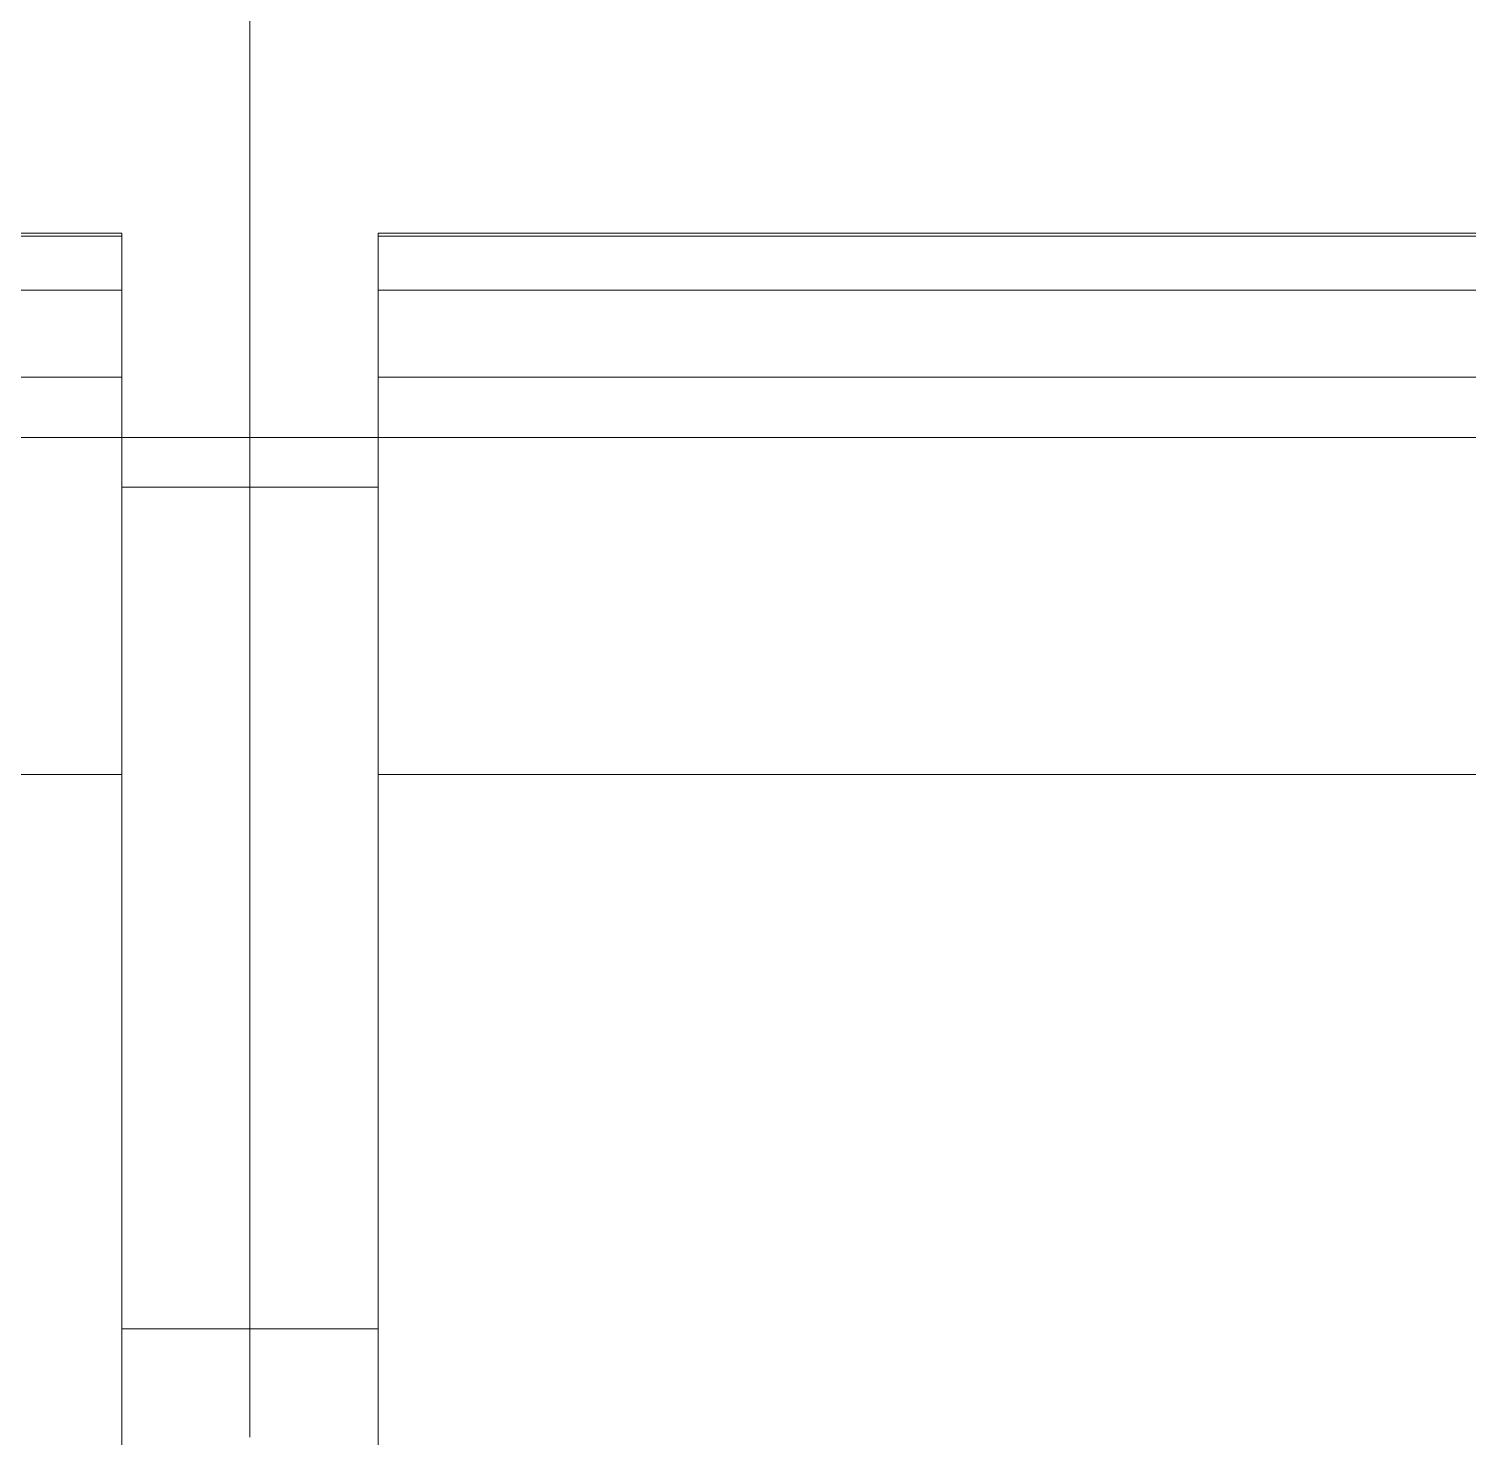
# Model space of a CAD drawing. Header units: millimetres. Extents: x -46169 to 237885, y -84465 to 18123.
# Drawn here: x 166434.9 to 166709.9, y -80473.6 to -80204.5 of the extents above; entities that cross this region are included whole.
import ezdxf

# ---------------------------------------------------------------- set-up
doc = ezdxf.new("R2010")
doc.units = ezdxf.units.MM
doc.header["$MEASUREMENT"] = 0
doc.linetypes.add('Wipeout_Contour', pattern=[1000, 0, -1000])
doc.layers.add('0_Pen_No__85', color=8, linetype='Continuous', lineweight=20)
doc.layers.add('New_A-35-M_FFE_Fixed_Pen_No__1', color=7, linetype='Continuous', lineweight=13)
doc.layers.add('New_A-25-M_Wall_Ext', color=7, linetype='Continuous')
doc.layers.add('New_A-35-M_FFE_Fixed', color=7, linetype='Continuous')

# ---------------------------------------------------------------- blocks, each defined once
blk = doc.blocks.new('Section Elem_129_3', base_point=(129666.67, -84332.61))
at = {"color": 254, "linetype": 'Wipeout_Contour', "lineweight": 0, "ltscale": 1106588.035641865}
blk.add_wipeout([(164585.24, -80282.61), (165097.11, -80282.61), (165097.11, -79726.43), (169696.71, -79726.43), (169696.71, -78182.61), (164585.24, -78182.61)], dxfattribs=at).dxf.layer = 'New_A-25-M_Wall_Ext'
blk = doc.blocks.new('Section Elem_149_3', base_point=(129666.67, -84332.61))
at = {"color": 254, "linetype": 'Wipeout_Contour', "lineweight": 0, "ltscale": 738156.611253}
blk.add_wipeout([(165927.11, -80189.27), (165927.11, -80204.54), (166477.11, -80204.54), (166477.11, -80189.27)], dxfattribs=at).dxf.layer = 'New_A-35-M_FFE_Fixed'
at = {"color": 254, "linetype": 'Wipeout_Contour', "lineweight": 0, "ltscale": 738238.242404}
blk.add_wipeout([(166452.61, -80243.61), (165951.61, -80243.61), (165951.61, -80244.13), (166452.61, -80244.13)], dxfattribs=at).dxf.layer = 'New_A-35-M_FFE_Fixed'
at = {"color": 254, "linetype": 'Wipeout_Contour', "lineweight": 0, "ltscale": 738257.489784}
blk.add_wipeout([(166452.61, -80254.45), (165951.61, -80254.45), (165951.61, -80255.42), (166452.61, -80255.42)], dxfattribs=at).dxf.layer = 'New_A-35-M_FFE_Fixed'
at = {"color": 254, "linetype": 'Wipeout_Contour', "lineweight": 0, "ltscale": 738262.324296}
blk.add_wipeout([(166452.61, -80256.82), (165951.61, -80256.82), (165951.61, -80258.61), (166452.61, -80258.61)], dxfattribs=at).dxf.layer = 'New_A-35-M_FFE_Fixed'
at = {"color": 254, "linetype": 'Wipeout_Contour', "lineweight": 0, "ltscale": 738278.552918}
blk.add_wipeout([(166452.61, -80265.7), (165951.61, -80265.7), (165951.61, -80268.38), (166452.61, -80268.38)], dxfattribs=at).dxf.layer = 'New_A-35-M_FFE_Fixed'
at = {"color": 254, "linetype": 'Wipeout_Contour', "lineweight": 0, "ltscale": 1107899.307256045}
blk.add_wipeout([(166452.61, -80346.96), (165951.61, -80346.96), (165951.61, -80503.33), (165981.61, -80503.33), (166422.61, -80503.33), (166452.61, -80503.33)], dxfattribs=at).dxf.layer = 'New_A-35-M_FFE_Fixed'
at = {"color": 254, "linetype": 'Wipeout_Contour', "lineweight": 0, "ltscale": 738259.546841}
blk.add_wipeout([(166452.61, -80255.42), (165951.61, -80255.42), (165951.61, -80256.82), (166452.61, -80256.82)], dxfattribs=at).dxf.layer = 'New_A-35-M_FFE_Fixed'
at = {"color": 254, "linetype": 'Wipeout_Contour', "lineweight": 0, "ltscale": 738265.732119}
blk.add_wipeout([(166452.61, -80258.61), (165951.61, -80258.61), (165951.61, -80260.74), (166452.61, -80260.74)], dxfattribs=at).dxf.layer = 'New_A-35-M_FFE_Fixed'
at = {"color": 254, "linetype": 'Wipeout_Contour', "lineweight": 0, "ltscale": 738351.596993}
blk.add_wipeout([(165951.61, -80271.08), (165951.61, -80346.96), (166452.61, -80346.96), (166452.61, -80271.08)], dxfattribs=at).dxf.layer = 'New_A-35-M_FFE_Fixed'
at = {"color": 254, "linetype": 'Wipeout_Contour', "lineweight": 0, "ltscale": 739388.767694}
blk.add_wipeout([(166477.11, -80351.09), (166452.61, -80351.09), (166452.61, -80371.46), (166477.11, -80371.46)], dxfattribs=at).dxf.layer = 'New_A-35-M_FFE_Fixed'
at = {"color": 254, "linetype": 'Wipeout_Contour', "lineweight": 0, "ltscale": 739459.968216}
blk.add_wipeout([(166477.11, -80391.97), (166452.61, -80391.97), (166452.61, -80412.46), (166477.11, -80412.46)], dxfattribs=at).dxf.layer = 'New_A-35-M_FFE_Fixed'
at = {"color": 254, "linetype": 'Wipeout_Contour', "lineweight": 0, "ltscale": 739578.113163}
blk.add_wipeout([(166477.11, -80466.62), (166452.61, -80466.62), (166452.61, -80473.58), (166477.11, -80473.58)], dxfattribs=at).dxf.layer = 'New_A-35-M_FFE_Fixed'
at = {"color": 254, "linetype": 'Wipeout_Contour', "lineweight": 0, "ltscale": 738247.674042}
blk.add_wipeout([(165951.61, -80244.13), (165951.61, -80254.45), (166452.61, -80254.45), (166452.61, -80244.13)], dxfattribs=at).dxf.layer = 'New_A-35-M_FFE_Fixed'
at = {"color": 254, "linetype": 'Wipeout_Contour', "lineweight": 0, "ltscale": 738269.659844}
blk.add_wipeout([(165951.61, -80260.74), (165951.61, -80263.13), (166452.61, -80263.13), (166452.61, -80260.74)], dxfattribs=at).dxf.layer = 'New_A-35-M_FFE_Fixed'
at = {"color": 254, "linetype": 'Wipeout_Contour', "lineweight": 0, "ltscale": 738283.229941}
blk.add_wipeout([(166452.61, -80268.38), (165951.61, -80268.38), (165951.61, -80271.08), (166452.61, -80271.08)], dxfattribs=at).dxf.layer = 'New_A-35-M_FFE_Fixed'
at = {"color": 254, "linetype": 'Wipeout_Contour', "lineweight": 0, "ltscale": 739285.186753}
blk.add_wipeout([(166477.11, -80292.11), (166452.61, -80292.11), (166452.61, -80311.28), (166477.11, -80311.28)], dxfattribs=at).dxf.layer = 'New_A-35-M_FFE_Fixed'
at = {"color": 254, "linetype": 'Wipeout_Contour', "lineweight": 0, "ltscale": 739424.311546}
blk.add_wipeout([(166477.11, -80371.46), (166452.61, -80371.46), (166452.61, -80391.97), (166477.11, -80391.97)], dxfattribs=at).dxf.layer = 'New_A-35-M_FFE_Fixed'
at = {"color": 254, "linetype": 'Wipeout_Contour', "lineweight": 0, "ltscale": 739566.043287}
blk.add_wipeout([(166477.11, -80459.71), (166452.61, -80459.71), (166452.61, -80466.62), (166477.11, -80466.62)], dxfattribs=at).dxf.layer = 'New_A-35-M_FFE_Fixed'
at = {"color": 254, "linetype": 'Wipeout_Contour', "lineweight": 0, "ltscale": 738273.980129}
blk.add_wipeout([(166452.61, -80263.13), (165951.61, -80263.13), (165951.61, -80265.7), (166452.61, -80265.7)], dxfattribs=at).dxf.layer = 'New_A-35-M_FFE_Fixed'
at = {"color": 254, "linetype": 'Wipeout_Contour', "lineweight": 0, "ltscale": 739318.97107}
blk.add_wipeout([(166477.11, -80311.28), (166452.61, -80311.28), (166452.61, -80330.99), (166477.11, -80330.99)], dxfattribs=at).dxf.layer = 'New_A-35-M_FFE_Fixed'
at = {"color": 254, "linetype": 'Wipeout_Contour', "lineweight": 0, "ltscale": 739554.076753}
blk.add_wipeout([(166477.11, -80452.87), (166452.61, -80452.87), (166452.61, -80459.71), (166477.11, -80459.71)], dxfattribs=at).dxf.layer = 'New_A-35-M_FFE_Fixed'
at = {"color": 254, "linetype": 'Wipeout_Contour', "lineweight": 0, "ltscale": 739206.85123}
blk.add_wipeout([(166452.61, -80249.35), (166452.61, -80263.87), (166477.11, -80263.87), (166477.11, -80249.35)], dxfattribs=at).dxf.layer = 'New_A-35-M_FFE_Fixed'
at = {"color": 254, "linetype": 'Wipeout_Contour', "lineweight": 0, "ltscale": 924184.086809}
blk.add_wipeout([(166452.61, -80330.99), (166452.61, -80346.96), (166452.61, -80351.09), (166477.11, -80351.09), (166477.11, -80330.99)], dxfattribs=at).dxf.layer = 'New_A-35-M_FFE_Fixed'
at = {"color": 254, "linetype": 'Wipeout_Contour', "lineweight": 0, "ltscale": 739530.661912}
blk.add_wipeout([(166477.11, -80432.81), (166452.61, -80432.81), (166452.61, -80452.87), (166477.11, -80452.87)], dxfattribs=at).dxf.layer = 'New_A-35-M_FFE_Fixed'
at = {"layer": 'New_A-35-M_FFE_Fixed_Pen_No__1', "linetype": 'Continuous'}
for p, q in [((165951.61, -80254.45), (166452.61, -80254.45)), ((166452.61, -80255.42), (166452.61, -80254.45)), ((166452.61, -80256.82), (166452.61, -80255.42)), ((166452.61, -80258.61), (166452.61, -80256.82)), ((166452.61, -80260.74), (166452.61, -80258.61)), ((165951.61, -80346.96), (166452.61, -80346.96)), ((166452.61, -80452.87), (166477.11, -80452.87))]:
    blk.add_line(p, q, dxfattribs=at)
at = {"color": 254, "linetype": 'Wipeout_Contour', "lineweight": 0, "ltscale": 1845597.775369739}
blk.add_wipeout([(165927.11, -80234.61), (165927.11, -80249.35), (165951.61, -80249.35), (165951.61, -80244.13), (165951.61, -80243.61), (166452.61, -80243.61), (166452.61, -80244.13), (166452.61, -80249.35), (166477.11, -80249.35), (166477.11, -80234.61)], dxfattribs=at).dxf.layer = 'New_A-35-M_FFE_Fixed'
at = {"color": 254, "linetype": 'Wipeout_Contour', "lineweight": 0, "ltscale": 924026.764015}
blk.add_wipeout([(166477.11, -80263.87), (166452.61, -80263.87), (166452.61, -80265.7), (166452.61, -80278.13), (166477.11, -80278.13)], dxfattribs=at).dxf.layer = 'New_A-35-M_FFE_Fixed'
at = {"color": 254, "linetype": 'Wipeout_Contour', "lineweight": 0, "ltscale": 739495.498}
blk.add_wipeout([(166477.11, -80412.46), (166452.61, -80412.46), (166452.61, -80432.81), (166477.11, -80432.81)], dxfattribs=at).dxf.layer = 'New_A-35-M_FFE_Fixed'
at = {"layer": 'New_A-35-M_FFE_Fixed_Pen_No__1', "linetype": 'Continuous'}
for p, q in [((165951.61, -80243.61), (166452.61, -80243.61)), ((165951.61, -80244.13), (166452.61, -80244.13)), ((166452.61, -80244.13), (166452.61, -80243.61)), ((166452.61, -80254.45), (166452.61, -80244.13)), ((166452.61, -80263.13), (166452.61, -80260.74)), ((166452.61, -80265.7), (166452.61, -80263.13)), ((166452.61, -80268.38), (166452.61, -80265.7)), ((166452.61, -80271.08), (166452.61, -80268.38)), ((165951.61, -80271.08), (166452.61, -80271.08)), ((166452.61, -80503.33), (166452.61, -80346.96))]:
    blk.add_line(p, q, dxfattribs=at)
at = {"color": 254, "linetype": 'Wipeout_Contour', "lineweight": 0, "ltscale": 738209.170357}
blk.add_wipeout([(166477.11, -80234.61), (166477.11, -80219.66), (165927.11, -80219.66), (165927.11, -80234.61)], dxfattribs=at).dxf.layer = 'New_A-35-M_FFE_Fixed'
at = {"color": 254, "linetype": 'Wipeout_Contour', "lineweight": 0, "ltscale": 924060.449059}
blk.add_wipeout([(166452.61, -80286.31), (166452.61, -80292.11), (166477.11, -80292.11), (166477.11, -80278.13), (166452.61, -80278.13)], dxfattribs=at).dxf.layer = 'New_A-35-M_FFE_Fixed'
at = {"layer": 'New_A-35-M_FFE_Fixed_Pen_No__1', "linetype": 'Continuous'}
for p, q in [((166452.61, -80346.96), (166452.61, -80271.08)), ((166452.61, -80292.11), (166477.11, -80292.11))]:
    blk.add_line(p, q, dxfattribs=at)
at = {"color": 254, "linetype": 'Wipeout_Contour', "lineweight": 0, "ltscale": 738183.029244}
blk.add_wipeout([(165927.11, -80219.66), (166477.11, -80219.66), (166477.11, -80204.54), (165927.11, -80204.54)], dxfattribs=at).dxf.layer = 'New_A-35-M_FFE_Fixed'
blk = doc.blocks.new('Section Elem_151_3', base_point=(129666.67, -84332.61))
at = {"color": 254, "linetype": 'Wipeout_Contour', "lineweight": 0, "ltscale": 740220.034159}
blk.add_wipeout([(166501.61, -80243.61), (166501.61, -80244.13), (167002.61, -80244.13), (167002.61, -80243.61)], dxfattribs=at).dxf.layer = 'New_A-35-M_FFE_Fixed'
at = {"color": 254, "linetype": 'Wipeout_Contour', "lineweight": 0, "ltscale": 740239.230047}
blk.add_wipeout([(166501.61, -80254.45), (166501.61, -80255.42), (167002.61, -80255.42), (167002.61, -80254.45)], dxfattribs=at).dxf.layer = 'New_A-35-M_FFE_Fixed'
at = {"color": 254, "linetype": 'Wipeout_Contour', "lineweight": 0, "ltscale": 740244.051575}
blk.add_wipeout([(166501.61, -80256.82), (166501.61, -80258.61), (167002.61, -80258.61), (167002.61, -80256.82)], dxfattribs=at).dxf.layer = 'New_A-35-M_FFE_Fixed'
at = {"color": 254, "linetype": 'Wipeout_Contour', "lineweight": 0, "ltscale": 740260.236755}
blk.add_wipeout([(166501.61, -80265.7), (166501.61, -80268.38), (167002.61, -80268.38), (167002.61, -80265.7)], dxfattribs=at).dxf.layer = 'New_A-35-M_FFE_Fixed'
at = {"color": 254, "linetype": 'Wipeout_Contour', "lineweight": 0, "ltscale": 740534.795224}
blk.add_wipeout([(166501.61, -80346.96), (166501.61, -80503.33), (167002.61, -80503.33), (167002.61, -80346.96)], dxfattribs=at).dxf.layer = 'New_A-35-M_FFE_Fixed'
at = {"color": 254, "linetype": 'Wipeout_Contour', "lineweight": 0, "ltscale": 740241.281573}
blk.add_wipeout([(166501.61, -80255.42), (166501.61, -80256.82), (167002.61, -80256.82), (167002.61, -80255.42)], dxfattribs=at).dxf.layer = 'New_A-35-M_FFE_Fixed'
at = {"color": 254, "linetype": 'Wipeout_Contour', "lineweight": 0, "ltscale": 740247.450291}
blk.add_wipeout([(166501.61, -80258.61), (166501.61, -80260.74), (167002.61, -80260.74), (167002.61, -80258.61)], dxfattribs=at).dxf.layer = 'New_A-35-M_FFE_Fixed'
at = {"color": 254, "linetype": 'Wipeout_Contour', "lineweight": 0, "ltscale": 740333.08533}
blk.add_wipeout([(166501.61, -80271.08), (166501.61, -80346.96), (167002.61, -80346.96), (167002.61, -80271.08)], dxfattribs=at).dxf.layer = 'New_A-35-M_FFE_Fixed'
at = {"color": 254, "linetype": 'Wipeout_Contour', "lineweight": 0, "ltscale": 739477.023431}
blk.add_wipeout([(166477.11, -80371.46), (166501.61, -80371.46), (166501.61, -80351.09), (166477.11, -80351.09)], dxfattribs=at).dxf.layer = 'New_A-35-M_FFE_Fixed'
at = {"color": 254, "linetype": 'Wipeout_Contour', "lineweight": 0, "ltscale": 739548.21546}
blk.add_wipeout([(166501.61, -80391.97), (166477.11, -80391.97), (166477.11, -80412.46), (166501.61, -80412.46)], dxfattribs=at).dxf.layer = 'New_A-35-M_FFE_Fixed'
at = {"color": 254, "linetype": 'Wipeout_Contour', "lineweight": 0, "ltscale": 739666.346304}
blk.add_wipeout([(166477.11, -80473.58), (166501.61, -80473.58), (166501.61, -80466.62), (166477.11, -80466.62)], dxfattribs=at).dxf.layer = 'New_A-35-M_FFE_Fixed'
at = {"color": 254, "linetype": 'Wipeout_Contour', "lineweight": 0, "ltscale": 740229.440574}
blk.add_wipeout([(167002.61, -80244.13), (166501.61, -80244.13), (166501.61, -80254.45), (167002.61, -80254.45)], dxfattribs=at).dxf.layer = 'New_A-35-M_FFE_Fixed'
at = {"color": 254, "linetype": 'Wipeout_Contour', "lineweight": 0, "ltscale": 740251.367505}
blk.add_wipeout([(166501.61, -80260.74), (166501.61, -80263.13), (167002.61, -80263.13), (167002.61, -80260.74)], dxfattribs=at).dxf.layer = 'New_A-35-M_FFE_Fixed'
at = {"color": 254, "linetype": 'Wipeout_Contour', "lineweight": 0, "ltscale": 740264.901291}
blk.add_wipeout([(166501.61, -80268.38), (166501.61, -80271.08), (167002.61, -80271.08), (167002.61, -80268.38)], dxfattribs=at).dxf.layer = 'New_A-35-M_FFE_Fixed'
at = {"color": 254, "linetype": 'Wipeout_Contour', "lineweight": 0, "ltscale": 739373.454858}
blk.add_wipeout([(166477.11, -80292.11), (166477.11, -80311.28), (166501.61, -80311.28), (166501.61, -80292.11)], dxfattribs=at).dxf.layer = 'New_A-35-M_FFE_Fixed'
at = {"color": 254, "linetype": 'Wipeout_Contour', "lineweight": 0, "ltscale": 739512.563042}
blk.add_wipeout([(166477.11, -80371.46), (166477.11, -80391.97), (166501.61, -80391.97), (166501.61, -80371.46)], dxfattribs=at).dxf.layer = 'New_A-35-M_FFE_Fixed'
at = {"color": 254, "linetype": 'Wipeout_Contour', "lineweight": 0, "ltscale": 739654.277867}
blk.add_wipeout([(166477.11, -80466.62), (166501.61, -80466.62), (166501.61, -80459.71), (166477.11, -80459.71)], dxfattribs=at).dxf.layer = 'New_A-35-M_FFE_Fixed'
at = {"layer": 'New_A-35-M_FFE_Fixed_Pen_No__1', "linetype": 'Continuous'}
for p, q in [((166477.11, -80391.97), (166477.11, -80371.46)), ((166477.11, -80473.58), (166477.11, -80466.62))]:
    blk.add_line(p, q, dxfattribs=at)
at = {"color": 254, "linetype": 'Wipeout_Contour', "lineweight": 0, "ltscale": 740255.676218}
blk.add_wipeout([(166501.61, -80263.13), (166501.61, -80265.7), (167002.61, -80265.7), (167002.61, -80263.13)], dxfattribs=at).dxf.layer = 'New_A-35-M_FFE_Fixed'
at = {"color": 254, "linetype": 'Wipeout_Contour', "lineweight": 0, "ltscale": 739407.235137}
blk.add_wipeout([(166501.61, -80311.28), (166477.11, -80311.28), (166477.11, -80330.99), (166501.61, -80330.99)], dxfattribs=at).dxf.layer = 'New_A-35-M_FFE_Fixed'
at = {"color": 254, "linetype": 'Wipeout_Contour', "lineweight": 0, "ltscale": 739642.312759}
blk.add_wipeout([(166477.11, -80452.87), (166477.11, -80459.71), (166501.61, -80459.71), (166501.61, -80452.87)], dxfattribs=at).dxf.layer = 'New_A-35-M_FFE_Fixed'
at = {"layer": 'New_A-35-M_FFE_Fixed_Pen_No__1', "linetype": 'Continuous'}
blk.add_line((166477.11, -80466.62), (166477.11, -80459.71), dxfattribs=at)
at = {"color": 254, "linetype": 'Wipeout_Contour', "lineweight": 0, "ltscale": 739295.128709}
blk.add_wipeout([(166501.61, -80249.35), (166477.11, -80249.35), (166477.11, -80263.87), (166501.61, -80263.87)], dxfattribs=at).dxf.layer = 'New_A-35-M_FFE_Fixed'
at = {"color": 254, "linetype": 'Wipeout_Contour', "lineweight": 0, "ltscale": 924315.57542}
blk.add_wipeout([(166501.61, -80330.99), (166477.11, -80330.99), (166477.11, -80351.09), (166501.61, -80351.09), (166501.61, -80346.96)], dxfattribs=at).dxf.layer = 'New_A-35-M_FFE_Fixed'
at = {"color": 254, "linetype": 'Wipeout_Contour', "lineweight": 0, "ltscale": 739618.900712}
blk.add_wipeout([(166477.11, -80432.81), (166477.11, -80452.87), (166501.61, -80452.87), (166501.61, -80432.81)], dxfattribs=at).dxf.layer = 'New_A-35-M_FFE_Fixed'
at = {"layer": 'New_A-35-M_FFE_Fixed_Pen_No__1', "linetype": 'Continuous'}
for p, q in [((166501.61, -80255.42), (166501.61, -80254.45)), ((167002.61, -80254.45), (166501.61, -80254.45)), ((166501.61, -80256.82), (166501.61, -80255.42)), ((166501.61, -80258.61), (166501.61, -80256.82)), ((166501.61, -80260.74), (166501.61, -80258.61)), ((166477.11, -80330.99), (166477.11, -80311.28)), ((166477.11, -80351.09), (166477.11, -80330.99)), ((167002.61, -80346.96), (166501.61, -80346.96)), ((166477.11, -80371.46), (166477.11, -80351.09)), ((166501.61, -80452.87), (166477.11, -80452.87)), ((166477.11, -80459.71), (166477.11, -80452.87))]:
    blk.add_line(p, q, dxfattribs=at)
at = {"color": 254, "linetype": 'Wipeout_Contour', "lineweight": 0, "ltscale": 1480441.879489399}
blk.add_wipeout([(166477.11, -80234.61), (166477.11, -80249.35), (166501.61, -80249.35), (166501.61, -80243.61), (167002.61, -80243.61), (167002.61, -80249.35), (167027.11, -80249.35), (167027.11, -80234.61)], dxfattribs=at).dxf.layer = 'New_A-35-M_FFE_Fixed'
at = {"color": 254, "linetype": 'Wipeout_Contour', "lineweight": 0, "ltscale": 924158.275501}
blk.add_wipeout([(166477.11, -80263.87), (166477.11, -80278.13), (166501.61, -80278.13), (166501.61, -80265.7), (166501.61, -80263.87)], dxfattribs=at).dxf.layer = 'New_A-35-M_FFE_Fixed'
at = {"color": 254, "linetype": 'Wipeout_Contour', "lineweight": 0, "ltscale": 739583.741002}
blk.add_wipeout([(166477.11, -80412.46), (166477.11, -80432.81), (166501.61, -80432.81), (166501.61, -80412.46)], dxfattribs=at).dxf.layer = 'New_A-35-M_FFE_Fixed'
at = {"layer": 'New_A-35-M_FFE_Fixed_Pen_No__1', "linetype": 'Continuous'}
for p, q in [((166501.61, -80244.13), (166501.61, -80243.61)), ((167002.61, -80243.61), (166501.61, -80243.61)), ((167002.61, -80244.13), (166501.61, -80244.13)), ((166501.61, -80254.45), (166501.61, -80244.13)), ((166477.11, -80263.87), (166477.11, -80249.35)), ((166501.61, -80263.13), (166501.61, -80260.74)), ((166501.61, -80265.7), (166501.61, -80263.13)), ((166501.61, -80268.38), (166501.61, -80265.7)), ((166501.61, -80271.08), (166501.61, -80268.38)), ((167002.61, -80271.08), (166501.61, -80271.08)), ((166501.61, -80503.33), (166501.61, -80346.96)), ((166477.11, -80412.46), (166477.11, -80391.97)), ((166477.11, -80432.81), (166477.11, -80412.46)), ((166477.11, -80452.87), (166477.11, -80432.81))]:
    blk.add_line(p, q, dxfattribs=at)
at = {"color": 254, "linetype": 'Wipeout_Contour', "lineweight": 0, "ltscale": 740191.039843}
blk.add_wipeout([(166477.11, -80234.61), (167027.11, -80234.61), (167027.11, -80219.66), (166477.11, -80219.66)], dxfattribs=at).dxf.layer = 'New_A-35-M_FFE_Fixed'
at = {"color": 254, "linetype": 'Wipeout_Contour', "lineweight": 0, "ltscale": 924191.955484}
blk.add_wipeout([(166477.11, -80278.13), (166477.11, -80292.11), (166501.61, -80292.11), (166501.61, -80286.31), (166501.61, -80278.13)], dxfattribs=at).dxf.layer = 'New_A-35-M_FFE_Fixed'
at = {"layer": 'New_A-35-M_FFE_Fixed_Pen_No__1', "linetype": 'Continuous'}
for p, q in [((166477.11, -80249.35), (166477.11, -80234.61)), ((166477.11, -80278.13), (166477.11, -80263.87)), ((166501.61, -80346.96), (166501.61, -80271.08)), ((166477.11, -80292.11), (166477.11, -80278.13)), ((166501.61, -80292.11), (166477.11, -80292.11)), ((166477.11, -80311.28), (166477.11, -80292.11))]:
    blk.add_line(p, q, dxfattribs=at)
at = {"color": 254, "linetype": 'Wipeout_Contour', "lineweight": 0, "ltscale": 740164.968728}
blk.add_wipeout([(166477.11, -80219.66), (167027.11, -80219.66), (167027.11, -80204.54), (166477.11, -80204.54)], dxfattribs=at).dxf.layer = 'New_A-35-M_FFE_Fixed'
at = {"layer": 'New_A-35-M_FFE_Fixed_Pen_No__1', "linetype": 'Continuous'}
for p, q in [((166477.11, -80204.54), (166477.11, -80189.27)), ((166477.11, -80219.66), (166477.11, -80204.54)), ((166477.11, -80234.61), (166477.11, -80219.66))]:
    blk.add_line(p, q, dxfattribs=at)
blk = doc.blocks.new('I-06 Lecture Theatre Elevation_STORY_MARKER', base_point=(129666.67, -84332.61))
at = {"layer": '0_Pen_No__85', "linetype": 'Continuous'}
blk.add_line((164194, -80282.61), (177009.41, -80282.61), dxfattribs=at)

msp = doc.modelspace()

# ---------------------------------------------------------------- block references
at = {"layer": 'New_A-25-M_Wall_Ext'}
msp.add_blockref('Section Elem_129_3', (129666.67, -84332.61), dxfattribs=at)

# ---------------------------------------------------------------- next in the draw order: block references
at = {"layer": 'New_A-35-M_FFE_Fixed'}
msp.add_blockref('Section Elem_149_3', (129666.67, -84332.61), dxfattribs=at)

# ---------------------------------------------------------------- next in the draw order: block references
msp.add_blockref('Section Elem_151_3', (129666.67, -84332.61), dxfattribs=at)

# ---------------------------------------------------------------- next in the draw order: block references
at = {"linetype": 'Continuous', "lineweight": 0}
msp.add_blockref('I-06 Lecture Theatre Elevation_STORY_MARKER', (129666.67, -84332.61), dxfattribs=at)

doc.saveas('drawing.dxf')
